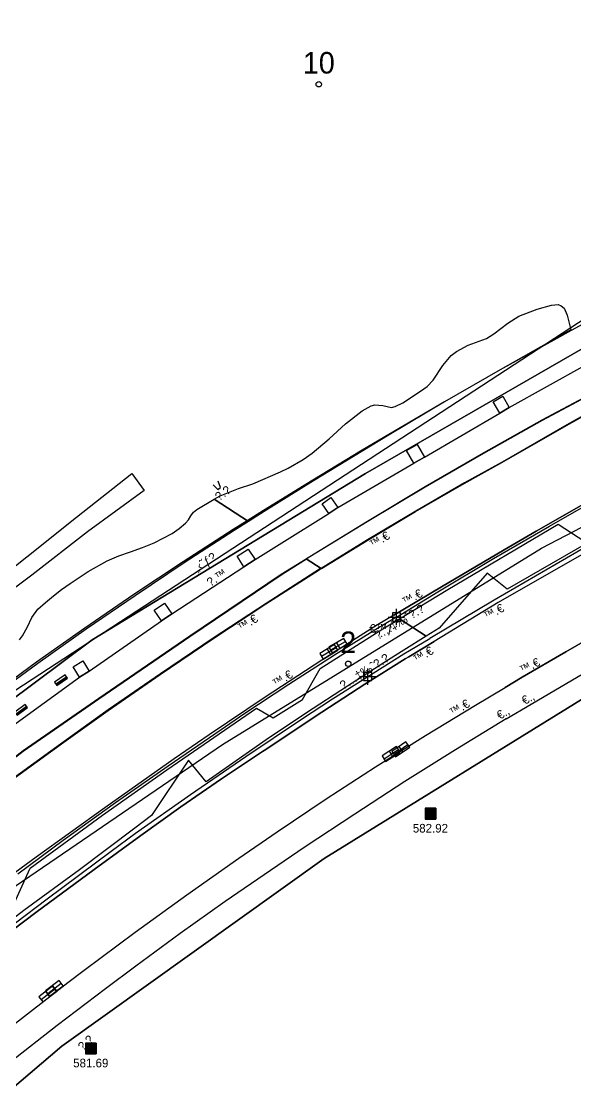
# Model space of a CAD drawing. Header units: metres. Extents: x 218299 to 220222, y 572714 to 574340.
# Drawn here: x 219449.9 to 219501.5, y 573426.5 to 573525.6 of the extents above; entities that cross this region are included whole.
import ezdxf
from ezdxf.enums import TextEntityAlignment as Align

# ---------------------------------------------------------------- set-up
doc = ezdxf.new("R2010")
doc.units = ezdxf.units.M
doc.header["$MEASUREMENT"] = 0
doc.header["$PDMODE"] = 66
doc.header["$PDSIZE"] = 0.75
for name, color, linetype in [('1601', 44, 'LANDBORDER'), ('1602', 44, 'Continuous'), ('1603', 44, 'Continuous'), ('6011', 10, 'Continuous'), ('A_POINTS', 2, 'Continuous'), ('M2401', 7, 'Continuous'), ('M2404', 7, 'Continuous'), ('M2405', 253, 'Continuous'), ('M2407', 253, 'Continuous'), ('M2408', 253, 'Continuous'), ('M2411', 253, 'Continuous'), ('M2420', 253, 'Continuous'), ('m2511', 253, 'Continuous'), ('M2602', 253, 'Continuous'), ('M2802', 253, 'Continuous'), ('M2809', 253, 'Continuous'), ('M4903', 253, 'Continuous'), ('M4905', 253, 'Continuous'), ('M5202', 253, 'Continuous'), ('M5250', 253, 'Continuous')]:
    doc.layers.add(name, color=color, linetype=linetype)
doc.styles.add('HEBTXT', font='HEBTXT')
doc.styles.add('MAVAT_HEBTXT', font='HEBTXT')
doc.linetypes.add('LANDBORDER', pattern='A,6.25,[208,elecad.shx,S=0.02,R=0,X=-0.6,Y=0],12.5,[208,elecad.shx,S=0.02,R=180,X=0.6,Y=0],6.25', length=25)

# ---------------------------------------------------------------- blocks, each defined once
blk = doc.blocks.new('1603')
at = {"layer": 'A_POINTS'}
blk.add_circle((0, 0), 0.25, dxfattribs=at)
at = {"color": 0, "style": 'HEBTXT'}
blk.add_attdef('PARCEL_NUM', text='', height=2, dxfattribs=at).set_placement((0, 1), align=Align.CENTER)
at = {"color": 0, "style": 'HEBTXT', "flags": 1}
blk.add_attdef('LOT_NUM', text='', height=2, dxfattribs=at).set_placement((0, -2.5), align=Align.CENTER)
blk = doc.blocks.new('M2404')
blk.add_circle((0, 0), 0.025)
at = {"style": 'MAVAT_HEBTXT'}
blk.add_attdef('NAME', text='', height=0.8, dxfattribs=at).set_placement((0, 1.59), align=Align.MIDDLE)
blk = doc.blocks.new('M2602')
blk.add_circle((0, 0), 0.025)
at = {"style": 'MAVAT_HEBTXT'}
blk.add_attdef('NAME', text='', height=0.8, dxfattribs=at).set_placement((0, 1.59), align=Align.MIDDLE)
blk = doc.blocks.new('2511')
blk.add_point((0, 0))
at = {"style": 'HEBTXT'}
blk.add_attdef('TYPE', text='', height=0.8, dxfattribs=at).set_placement((0, 1.12), align=Align.MIDDLE)
blk = doc.blocks.new('M2408')
blk.add_circle((0, 0), 0.025)
at = {"style": 'MAVAT_HEBTXT'}
blk.add_attdef('NAME', text='', height=0.8, dxfattribs=at).set_placement((0, 1.59), align=Align.MIDDLE)
blk = doc.blocks.new('M2407')
blk.add_circle((0, 0), 0.025)
at = {"style": 'MAVAT_HEBTXT'}
blk.add_attdef('NAME', text='', height=0.8, dxfattribs=at).set_placement((0, 1.59), align=Align.MIDDLE)
blk = doc.blocks.new('M2809')
blk.add_circle((0, 0), 0.025)
at = {"style": 'MAVAT_HEBTXT'}
blk.add_attdef('NAME', text='', height=0.8, dxfattribs=at).set_placement((0, 1.59), align=Align.MIDDLE)
blk = doc.blocks.new('M2411')
blk.add_circle((0, 0), 0.025)
at = {"style": 'MAVAT_HEBTXT'}
for tag, p in [('NAME', (0, 2.8)), ('HEIGHT', (0, -2.8)), ('DIAMETER', (0, -5.37)), ('IL', (0, -7.94))]:
    blk.add_attdef(tag, text='', height=0.8, dxfattribs=at).set_placement(p, align=Align.MIDDLE)
blk = doc.blocks.new('M5250')
blk.add_circle((0, 0), 0.025)
at = {"style": 'MAVAT_HEBTXT'}
blk.add_attdef('NAME', text='', height=0.8, dxfattribs=at).set_placement((0, 1.25), align=Align.MIDDLE)
blk = doc.blocks.new('M4903')
blk.add_lwpolyline([(-1.6, -0.59), (1.6, -0.59), (1.6, 0.62), (-1.6, 0.62)], close=True)
for points in [[(-1.57, 0), (1.57, 0)], [(0, 0.62), (0, -0.59)]]:
    blk.add_lwpolyline(points)
at = {"style": 'MAVAT_HEBTXT', "flags": 1}
for tag, p in [('MARK', (0, 1.87)), ('IL', (0, -6.97))]:
    blk.add_attdef(tag, text='', height=0.8, dxfattribs=at).set_placement(p, align=Align.MIDDLE)
at = {"style": 'MAVAT_HEBTXT'}
for tag, p in [('HEIGHT', (0, -1.84)), ('NAME', (0, -4.41))]:
    blk.add_attdef(tag, text='', height=0.8, dxfattribs=at).set_placement(p, align=Align.MIDDLE)
blk = doc.blocks.new('M5202')
blk.add_lwpolyline([(-2, -0.53), (2, -0.53), (2, 0.67), (-2, 0.67)], close=True)
for points in [[(-2, 0), (2, 0)], [(-2, -0.33), (2, -0.33)]]:
    blk.add_lwpolyline(points)
at = {"style": 'MAVAT_HEBTXT', "flags": 1}
for tag, p in [('MARK', (0, 1.92)), ('HEIGHT', (0, -1.78)), ('NAME', (0, -4.35))]:
    blk.add_attdef(tag, text='', height=0.8, dxfattribs=at).set_placement(p, align=Align.MIDDLE)
blk = doc.blocks.new('*U103')
at = {"linetype": 'Continuous'}
for p, q in [((-1, 1), (-1, -1)), ((1, 1), (1, -1))]:
    blk.add_line(p, q, dxfattribs=at)
blk.add_solid([(-1, 1), (-1, -1), (1, -1)], dxfattribs=at)
at = {"linetype": 'Continuous', "extrusion": (0, 0, -1)}
blk.add_solid([(1, 1), (-1, 1), (-1, -1)], dxfattribs=at)
blk = doc.blocks.new('M4905')
blk.add_lwpolyline([(-1, -1), (1, -1), (1, 1), (-1, 1)], close=True)
at = {"linetype": 'Continuous'}
blk.add_blockref('*U103', (0, 0), dxfattribs=at)
at = {"style": 'MAVAT_HEBTXT', "flags": 1}
blk.add_attdef('MARK', text='', height=2, dxfattribs=at).set_placement((0, 2.6), align=Align.MIDDLE)
at = {"style": 'MAVAT_HEBTXT'}
for tag, p in [('HEIGHT', (0, -2.7)), ('NAME', (0, -5.27))]:
    blk.add_attdef(tag, text='', height=2, dxfattribs=at).set_placement(p, align=Align.MIDDLE)
blk = doc.blocks.new('111')
at = {"layer": 'M2401'}
for points in [[(219484.554, 573470.45, 592.981), (219489.003, 573473.095, 592.981), (219494.826, 573476.519, 592.981), (219497.811, 573478.262, 592.981), (219503.713, 573481.632, 592.981), (219509.649, 573484.94, 592.981), (219515.618, 573488.186, 592.981), (219516.629, 573488.727, 592.981), (219530.777, 573496.221, 592.981), (219543.947, 573503.123, 592.981), (219552.322, 573507.499, 592.981), (219560.689, 573511.886, 592.981), (219567.589, 573515.515, 592.981), (219579.69, 573521.892, 592.981), (219587.508, 573525.992, 592.981)], [(219599.451, 573527.764, 592.981), (219591.756, 573523.768, 592.981), (219584.099, 573519.702, 592.981), (219577.049, 573515.989, 592.981), (219561.694, 573507.945, 592.981), (219560.703, 573507.42, 592.981), (219549.791, 573501.678, 592.981), (219538.852, 573495.988, 592.981), (219535.161, 573494.057, 592.981), (219525.58, 573488.991, 592.981), (219516.034, 573483.862, 592.981), (219513.632, 573482.554, 592.981), (219507.148, 573478.974, 592.981), (219500.695, 573475.339, 592.981), (219494.275, 573471.65, 592.981), (219488.305, 573468.027, 592.981)], [(219576.49, 573528.276, 577.894), (219565.234, 573522.415, 577.894), (219561.405, 573520.42, 577.894), (219552.184, 573515.585, 577.894), (219542.979, 573510.715, 577.894), (219540.577, 573509.469, 577.894), (219532.991, 573505.51, 577.894), (219525.42, 573501.519, 577.894), (219517.866, 573497.496, 577.894), (219512.777, 573494.795, 577.894), (219506.682, 573491.481, 577.894), (219500.625, 573488.098, 577.894), (219494.606, 573484.649, 577.894), (219491.116, 573482.698, 577.894), (219486.582, 573480.086, 577.894), (219482.088, 573477.409, 577.894), (219477.833, 573474.79, 577.894)], [(219494.917, 573463.757, 589.245), (219496.497, 573464.701, 589.245), (219500.545, 573467.055, 589.245), (219510.186, 573472.607, 589.245), (219513.208, 573474.242, 589.245), (219520.847, 573478.366, 589.245), (219528.495, 573482.478, 589.245), (219529.98, 573483.24, 589.245), (219537.392, 573487.091, 589.245), (219544.767, 573491.011, 589.245), (219544.808, 573491.031, 589.245), (219554.06, 573495.563, 589.245), (219563.344, 573500.027, 589.245), (219565.584, 573501.096, 589.245), (219575.594, 573505.92, 589.245), (219585.575, 573510.805, 589.245), (219588.146, 573512.068, 589.245), (219598.977, 573517.338, 589.245), (219609.525, 573522.358, 589.245), (219623.212, 573528.936, 589.245)], [(219448.594, 573454.828, 583.676), (219453.891, 573458.669, 583.875), (219457.993, 573461.593, 584.043), (219462.839, 573464.96, 584.222), (219467.73, 573468.262, 584.385), (219472.665, 573471.5, 584.529), (219477.633, 573474.667, 584.655)], [(219477.633, 573474.667, 584.655), (219477.833, 573474.79, 584.661)], [(219484.554, 573470.45, 584.523), (219483.041, 573469.55, 584.5), (219477.882, 573466.283, 584.339), (219472.615, 573462.852, 584.173), (219467.392, 573459.355, 584.008), (219464.138, 573457.128, 583.905), (219457.705, 573452.575, 583.587), (219451.309, 573447.967, 583.311), (219448.415, 573445.854, 583.2)], [(219445.894, 573438.784, 582.787), (219451.272, 573442.845, 583.015), (219456.697, 573446.844, 583.228), (219461.054, 573449.985, 583.387), (219464.774, 573452.65, 583.54), (219468.54, 573455.251, 583.696), (219472.351, 573457.785, 583.854), (219472.665, 573457.99, 583.867), (219477.252, 573461.044, 583.989), (219481.879, 573464.037, 584.143), (219485.622, 573466.392, 584.289), (219485.948, 573466.597, 584.302), (219488.305, 573468.027, 584.357)], [(219448.558, 573431.904, 582.458), (219454.244, 573436.327, 582.712), (219455.779, 573437.488, 582.763), (219460.531, 573441.019, 582.933), (219465.328, 573444.488, 583.126), (219470.169, 573447.895, 583.342), (219473.729, 573450.346, 583.464), (219478.274, 573453.389, 583.623), (219482.862, 573456.365, 583.785), (219487.494, 573459.274, 583.952), (219492.167, 573462.115, 584.122), (219494.917, 573463.757, 584.151)]]:
    blk.add_polyline3d(points, dxfattribs=at)
at = {"layer": 'M2404'}
for points in [[(219587.508, 573525.992, 592.981), (219579.69, 573521.892, 592.981), (219567.589, 573515.515, 592.981), (219560.689, 573511.886, 592.981), (219552.322, 573507.499, 592.981), (219543.947, 573503.123, 592.981), (219530.777, 573496.221, 592.981), (219516.629, 573488.727, 592.981), (219515.618, 573488.186, 592.981), (219509.649, 573484.94, 592.981), (219503.713, 573481.632, 592.981), (219497.811, 573478.262, 592.981), (219494.826, 573476.519, 592.981), (219489.003, 573473.095, 592.981), (219484.554, 573470.45, 592.981)], [(219599.451, 573527.764, 592.741), (219591.756, 573523.768, 592.741), (219584.099, 573519.702, 592.741), (219577.049, 573515.989, 592.741), (219561.694, 573507.945, 592.741), (219560.703, 573507.42, 592.741), (219549.791, 573501.678, 592.741), (219538.852, 573495.988, 592.741), (219535.161, 573494.057, 592.741), (219525.58, 573488.991, 592.741), (219516.034, 573483.862, 592.741), (219513.632, 573482.554, 592.741), (219507.148, 573478.974, 592.741), (219500.695, 573475.339, 592.741), (219494.275, 573471.65, 592.741), (219488.305, 573468.027, 592.741)], [(219477.833, 573474.79, 587.272), (219482.088, 573477.409, 587.272), (219486.582, 573480.086, 587.272), (219491.116, 573482.698, 587.272), (219494.606, 573484.649, 587.272), (219500.625, 573488.098, 587.272), (219506.682, 573491.481, 587.272), (219512.777, 573494.795, 587.272), (219517.866, 573497.496, 587.272), (219525.42, 573501.519, 587.272), (219532.991, 573505.51, 587.272), (219540.577, 573509.469, 587.272), (219542.979, 573510.715, 587.272), (219552.184, 573515.585, 587.272), (219561.405, 573520.42, 587.272), (219565.234, 573522.415, 587.272), (219576.49, 573528.276, 587.272)], [(219623.212, 573528.936, 590.925), (219609.525, 573522.358, 590.925), (219598.977, 573517.338, 590.925), (219588.146, 573512.068, 590.925), (219585.575, 573510.805, 590.925), (219575.594, 573505.92, 590.925), (219565.584, 573501.096, 590.925), (219563.344, 573500.027, 590.925), (219554.06, 573495.563, 590.925), (219544.808, 573491.031, 590.925), (219544.767, 573491.011, 590.925), (219537.392, 573487.091, 590.925), (219529.98, 573483.24, 590.925), (219528.495, 573482.478, 590.925), (219520.847, 573478.366, 590.925), (219513.208, 573474.242, 590.925), (219510.186, 573472.607, 590.925), (219500.545, 573467.055, 590.925), (219496.497, 573464.701, 590.925), (219494.917, 573463.757, 590.925)], [(219477.633, 573474.667, 584.655), (219477.833, 573474.79, 584.661)], [(219448.594, 573454.828, 583.676), (219453.891, 573458.669, 583.875), (219457.993, 573461.593, 584.043), (219462.839, 573464.96, 584.222), (219467.73, 573468.262, 584.385), (219472.665, 573471.5, 584.529), (219477.633, 573474.667, 584.655)], [(219484.554, 573470.45, 584.523), (219483.041, 573469.55, 584.5), (219477.882, 573466.283, 584.339), (219472.615, 573462.852, 584.173), (219467.392, 573459.355, 584.008), (219464.138, 573457.128, 583.905), (219457.705, 573452.575, 583.587), (219451.309, 573447.967, 583.311), (219448.415, 573445.854, 583.2)], [(219488.305, 573468.027, 584.357), (219485.948, 573466.597, 584.302), (219485.622, 573466.392, 584.289), (219481.879, 573464.037, 584.143), (219477.252, 573461.044, 583.989), (219472.665, 573457.99, 583.867), (219472.351, 573457.785, 583.854), (219468.54, 573455.251, 583.696), (219464.774, 573452.65, 583.54), (219461.054, 573449.985, 583.387), (219456.697, 573446.844, 583.228), (219451.272, 573442.845, 583.015), (219445.894, 573438.784, 582.787)], [(219448.558, 573431.904, 582.458), (219454.244, 573436.327, 582.712), (219455.779, 573437.488, 582.763), (219460.531, 573441.019, 582.933), (219465.328, 573444.488, 583.126), (219470.169, 573447.895, 583.342), (219473.729, 573450.346, 583.464), (219478.274, 573453.389, 583.623), (219482.862, 573456.365, 583.785), (219487.494, 573459.274, 583.952), (219492.167, 573462.115, 584.122), (219494.917, 573463.757, 584.151)]]:
    blk.add_polyline3d(points, dxfattribs=at)
at = {"layer": 'M2405'}
blk.add_polyline3d([(219445.795, 573472.197, 581.664), (219455.056, 573479.573, 581.934), (219460.206, 573483.614, 582.144), (219461.348, 573482.058, 582.264), (219456.085, 573478.218, 582.114), (219450.915, 573474.191, 581.934), (219444.021, 573469.037, 581.574)], dxfattribs=at)
at = {"layer": 'M2407'}
for points in [[(219474.139, 573477.176, 584.745), (219478.519, 573479.907, 584.859), (219479.344, 573480.479, 584.859), (219486.423, 573484.585, 585.084), (219487.402, 573485.154, 585.084), (219494.413, 573489.229, 585.234), (219495.299, 573489.745, 585.249), (219502.412, 573493.708, 585.399), (219503.434, 573494.26, 585.399), (219510.569, 573498.154, 585.459), (219511.592, 573498.716, 585.459), (219518.659, 573502.37, 585.519), (219519.524, 573502.783, 585.519), (219526.835, 573506.603, 585.654), (219528.037, 573507.246, 585.654), (219535.005, 573510.95, 585.714), (219536.018, 573511.543, 585.699), (219543.194, 573515.334, 585.879), (219544.16, 573515.865, 585.894), (219551.393, 573519.488, 586.014), (219552.393, 573520.03, 586.014), (219559.605, 573523.974, 586.074), (219560.461, 573524.476, 586.089), (219567.809, 573528.13, 586.344)], [(219448.775, 573459.925, 583.817), (219455.337, 573464.711, 584.117), (219456.242, 573465.269, 584.117), (219462.978, 573469.934, 584.394), (219463.928, 573470.579, 584.409), (219470.634, 573474.959, 584.649), (219471.658, 573475.628, 584.679), (219474.139, 573477.176, 584.745)]]:
    blk.add_polyline3d(points, dxfattribs=at)
at = {"layer": 'M2408'}
for points in [[(219678.954, 573584.724, 586.585), (219671.617, 573580.797, 586.585), (219652.157, 573570.146, 586.585), (219633.305, 573559.797, 586.585), (219618.798, 573551.934, 586.585), (219600.377, 573542.319, 586.585), (219587.724, 573535.749, 586.585), (219574.833, 573528.831, 586.585), (219563.273, 573522.834, 586.585), (219551.726, 573516.828, 586.585), (219535.988, 573508.57, 586.585), (219519.277, 573499.772, 586.585), (219512.039, 573495.859, 586.585), (219498.347, 573488.561, 586.585), (219492.887, 573485.492, 586.585), (219487.467, 573482.354, 586.585), (219482.087, 573479.147, 586.585), (219476.748, 573475.873, 586.585), (219476.447, 573475.685, 586.585)], [(219558.363, 573527.196, 586.589), (219552.09, 573523.909, 586.589), (219547.618, 573521.552, 586.589), (219542.68, 573518.921, 586.589), (219537.715, 573516.34, 586.589), (219533.111, 573514, 586.589), (219526.018, 573510.243, 586.589), (219518.914, 573506.51, 586.589), (219516.954, 573505.486, 586.589), (219508.318, 573500.862, 586.589), (219508.252, 573500.826, 586.589), (219501.06, 573496.909, 586.589), (219499.716, 573496.177, 586.589), (219499.704, 573496.17, 586.589), (219494.464, 573493.262, 586.589), (219489.259, 573490.292, 586.589), (219484.09, 573487.261, 586.589), (219481.631, 573485.791, 586.589), (219477.023, 573483.002, 586.589), (219472.436, 573480.174, 586.589), (219470.942, 573479.24, 586.589)], [(219470.942, 573479.24, 584.665), (219469.618, 573478.412, 584.655), (219464.986, 573475.427, 584.524), (219460.396, 573472.376, 584.379), (219455.851, 573469.261, 584.22), (219451.351, 573466.08, 584.047), (219446.898, 573462.836, 583.861)], [(219439.189, 573449.395, 583.308), (219450.096, 573457.829, 583.77), (219457.127, 573462.704, 584.057), (219465.584, 573468.484, 584.371), (219474.083, 573474.204, 584.655), (219476.447, 573475.685, 584.714)]]:
    blk.add_polyline3d(points, dxfattribs=at)
at = {"layer": 'M2411'}
for points in [[(219467.782, 573482.56, 582.802), (219468.206, 573482.141, 583.007), (219468.461, 573482.329, 582.995), (219468.24, 573482.901, 582.791)], [(219456.591, 573429.703, 581.634), (219456.194, 573430.241, 581.859), (219456.373, 573430.4, 581.829), (219456.893, 573429.984, 581.602)]]:
    blk.add_polyline3d(points, dxfattribs=at)
at = {"layer": 'M2420'}
blk.add_lwpolyline([(219445.691, 573442.812), (219468.625, 573458.445), (219498.301, 573476.675), (219550.711, 573503.985), (219612.156, 573535.917), (219624.068, 573542.933), (219675.566, 573570.285), (219719.91, 573592.88), (219768.365, 573619.149), (219812.181, 573642.47), (219853.257, 573664.527), (219876.57, 573677.339), (219890.222, 573683.01), (219911.39, 573688.906), (219931.388, 573691.621), (219956.09, 573692.62)], dxfattribs=at)
blk.add_lwpolyline([(219445.691, 573442.812), (219468.625, 573458.445), (219498.301, 573476.675), (219550.711, 573503.985), (219612.156, 573535.917), (219624.068, 573542.933), (219675.566, 573570.285), (219719.91, 573592.88), (219768.365, 573619.149), (219812.181, 573642.47), (219853.257, 573664.527), (219876.57, 573677.339), (219890.222, 573683.01), (219911.39, 573688.906), (219931.388, 573691.621), (219956.09, 573692.62)], dxfattribs=at)
at = {"layer": 'M2420', "linetype": 'Continuous', "lineweight": -3}
blk.add_lwpolyline([(219445.691, 573442.812), (219468.625, 573458.445), (219498.301, 573476.675), (219550.711, 573503.985), (219612.156, 573535.917), (219624.068, 573542.933), (219675.566, 573570.285), (219719.91, 573592.88), (219768.365, 573619.149), (219812.181, 573642.47), (219853.257, 573664.527), (219876.57, 573677.339), (219890.222, 573683.01), (219911.39, 573688.906), (219931.388, 573691.621), (219956.09, 573692.62)], dxfattribs=at)
at = {"layer": 'm2511'}
for points in [[(219484.801, 573470.29, 593.903), (219488.663, 573472.64, 593.903), (219493.84, 573475.718, 593.903), (219499.048, 573478.744, 593.903), (219501.582, 573480.173, 593.903), (219509.114, 573484.359, 593.903), (219516.683, 573488.478, 593.903), (219518.115, 573489.23, 593.903), (219525.536, 573493.14, 593.903), (219532.948, 573497.071, 593.903), (219533.911, 573497.574, 593.903), (219544.603, 573503.187, 593.903), (219555.277, 573508.833, 593.903), (219555.284, 573508.837, 593.903), (219563.939, 573513.327, 593.903), (219572.577, 573517.855, 593.903), (219581.196, 573522.42, 593.903), (219584.489, 573524.117, 593.903), (219590.998, 573527.503, 593.903)], [(219599.859, 573528.52, 593.723), (219591.456, 573524.081, 593.723), (219581.282, 573518.731, 593.723), (219567.22, 573511.258, 593.723), (219555.281, 573505.062, 593.723), (219543.647, 573498.951, 593.723), (219533.931, 573493.839, 593.723), (219524.108, 573488.658, 593.723), (219512.459, 573482.422, 593.723), (219504.455, 573477.976, 593.723), (219493.906, 573471.841, 593.723), (219487.896, 573468.291, 593.723)], [(219484.801, 573470.29, 585.351), (219483.519, 573469.51, 585.308), (219483.299, 573469.375, 585.299), (219479.044, 573466.741, 585.153), (219474.816, 573464.029, 585.004), (219470.633, 573461.251, 584.853), (219468.518, 573459.81, 584.775), (219463.579, 573456.443, 584.671), (219458.682, 573453.015, 584.538), (219453.83, 573449.528, 584.374), (219449.601, 573446.413, 584.205)], [(219446.405, 573439.635, 583.69), (219452.329, 573444.113, 583.94), (219458.287, 573448.55, 584.133), (219460.546, 573450.214, 584.19), (219465.655, 573453.802, 584.383), (219470.803, 573457.332, 584.614), (219475.989, 573460.803, 584.882), (219478.857, 573462.686, 585.045), (219485.497, 573466.875, 585.308), (219487.896, 573468.291, 585.335)]]:
    blk.add_polyline3d(points, dxfattribs=at)
at = {"layer": 'M2602'}
for points in [[(219497.334, 573462.197, 584.177), (219506.449, 573467.553, 584.392), (219515.23, 573472.444, 584.722), (219523.956, 573477.171, 584.977), (219535.171, 573483.087, 585.292), (219548.493, 573490.028, 585.592), (219560.132, 573495.641, 585.847), (219571.218, 573500.948, 586.042), (219584.699, 573507.482, 586.267), (219597.162, 573513.542, 586.492), (219606.269, 573517.898, 586.627), (219613.592, 573521.444, 586.807)], [(219495.02, 573460.837, 584.122), (219497.334, 573462.197, 584.177)], [(219495.02, 573460.837, 584.122), (219490.288, 573457.943, 584.039), (219485.593, 573454.993, 583.912), (219480.935, 573451.986, 583.743), (219476.315, 573448.924, 583.531), (219473.108, 573446.75, 583.357), (219468.881, 573443.848, 583.194), (219464.699, 573440.882, 583.019), (219460.564, 573437.853, 582.832), (219457.746, 573435.731, 582.697), (219453.268, 573432.326, 582.567), (219448.831, 573428.871, 582.388)]]:
    blk.add_polyline3d(points, dxfattribs=at)
at = {"layer": 'M2802'}
for points in [[(219506.696, 573491.518, 584.336), (219500.64, 573488.139, 584.116), (219494.623, 573484.692, 583.893), (219491.134, 573482.744, 583.766), (219486.602, 573480.136, 583.598), (219482.108, 573477.461, 583.428), (219477.8, 573474.811, 583.262), (219476.414, 573475.706, 583.276), (219476.769, 573475.928, 583.29), (219482.107, 573479.199, 583.495), (219487.486, 573482.402, 583.699), (219492.905, 573485.537, 583.9), (219498.363, 573488.602, 584.1), (219512.052, 573495.891, 584.585)], [(219471.054, 573479.168, 584.081), (219467.859, 573481.23, 583.31), (219468.427, 573481.564, 583.34), (219470.136, 573482.238, 583.48), (219471.441, 573482.665, 583.6), (219474.032, 573483.783, 583.797), (219474.747, 573484.127, 583.846), (219476.133, 573484.914, 583.923), (219476.981, 573485.517, 583.951), (219478.562, 573486.833, 583.974), (219480.075, 573488.251, 583.972), (219481.615, 573489.451, 584.007), (219482.465, 573489.917, 584.057), (219482.813, 573489.999, 584.094), (219483.532, 573489.953, 584.203), (219484.336, 573489.769, 584.346), (219484.699, 573489.857, 584.384), (219485.416, 573490.202, 584.433), (219487.028, 573491.263, 584.5), (219487.663, 573491.721, 584.52), (219488.21, 573492.282, 584.511), (219489.109, 573493.671, 584.426), (219489.904, 573494.6, 584.397), (219490.394, 573494.96, 584.412), (219491.462, 573495.558, 584.472), (219493.183, 573496.178, 584.622), (219493.866, 573496.6, 584.654), (219495.15, 573497.597, 584.684), (219496.179, 573498.234, 584.733), (219497.896, 573498.893, 584.876), (219499.226, 573499.252, 585.01), (219499.828, 573499.319, 585.086), (219500.12, 573499.214, 585.143), (219500.39, 573498.971, 585.219), (219500.672, 573498.342, 585.356), (219501.014, 573496.959, 585.616), (219499.678, 573496.218, 585.54), (219499.666, 573496.212, 585.539), (219494.459, 573493.267, 585.25), (219489.281, 573490.268, 584.973), (219484.131, 573487.217, 584.708), (219481.679, 573485.739, 584.586), (219477.081, 573482.939, 584.361), (219472.512, 573480.093, 584.147), (219471.054, 573479.168, 584.081)], [(219466.261, 573480.29, 583.227), (219467.859, 573481.23, 583.31), (219471.054, 573479.168, 584.081), (219469.709, 573478.314, 584.021), (219465.086, 573475.32, 583.822), (219460.502, 573472.263, 583.639), (219455.958, 573469.146, 583.47), (219451.455, 573465.968, 583.317), (219446.995, 573462.731, 583.178)], [(219449.778, 573468.161, 582.742), (219450.057, 573468.527, 582.725), (219450.492, 573469.378, 582.657), (219450.906, 573470.258, 582.58), (219451.47, 573471.012, 582.545), (219452.185, 573471.649, 582.549), (219452.92, 573472.261, 582.56), (219453.678, 573472.846, 582.578), (219454.465, 573473.4, 582.605), (219456.162, 573474.513, 582.676), (219457.923, 573475.505, 582.774), (219458.995, 573475.965, 582.857), (219460.094, 573476.353, 582.953), (219461.195, 573476.735, 583.051), (219462.275, 573477.172, 583.138), (219463.947, 573478.06, 583.24), (219464.594, 573478.514, 583.262), (219465.196, 573479.019, 583.271), (219465.472, 573479.333, 583.262), (219465.706, 573479.686, 583.241), (219465.951, 573480.024, 583.224), (219466.261, 573480.29, 583.227)], [(219476.414, 573475.706, 583.276), (219477.8, 573474.811, 583.262), (219477.654, 573474.721, 583.256), (219477.426, 573474.576, 583.247), (219472.686, 573471.557, 583.06), (219467.753, 573468.321, 582.862), (219462.862, 573465.02, 582.662), (219458.016, 573461.654, 582.46), (219453.915, 573458.73, 582.286), (219448.618, 573454.89, 582.059)], [(219439.213, 573449.457, 581.71), (219450.119, 573457.89, 582.197), (219457.151, 573462.764, 582.49), (219465.607, 573468.543, 582.839), (219474.105, 573474.261, 583.186), (219476.414, 573475.706, 583.276)]]:
    blk.add_polyline3d(points, dxfattribs=at)
at = {"layer": 'M2809'}
for points in [[(219505.555, 573478.888, 583.967), (219495.105, 573472.87, 583.589), (219493.25, 573474.378, 583.619), (219488.764, 573469.245, 583.361), (219487.567, 573468.504, 583.315), (219485.08, 573470.11, 583.34), (219489.587, 573472.833, 583.508), (219499.83, 573478.91, 583.885), (219502.313, 573477.299, 583.86)], [(219476.414, 573475.706, 583.273), (219477.8, 573474.811, 583.259), (219477.654, 573474.721, 583.254), (219472.686, 573471.557, 583.058), (219467.753, 573468.321, 582.859), (219462.863, 573465.02, 582.659), (219458.016, 573461.654, 582.457), (219453.915, 573458.73, 582.284), (219448.618, 573454.89, 582.057)], [(219439.213, 573449.457, 581.707), (219450.119, 573457.89, 582.195), (219457.151, 573462.764, 582.487), (219465.607, 573468.543, 582.836), (219474.105, 573474.261, 583.183), (219476.414, 573475.706, 583.273)], [(219485.08, 573470.11, 583.34), (219487.567, 573468.504, 583.315), (219485.483, 573467.214, 583.237), (219484.055, 573466.307, 583.182), (219480.247, 573463.857, 583.034), (219476.459, 573461.376, 582.886), (219472.691, 573458.865, 582.737), (219467.117, 573454.986, 582.51), (219465.464, 573457.003, 582.563), (219462.042, 573451.839, 582.318), (219460.492, 573450.661, 582.251), (219455.355, 573446.812, 582.032), (219450.178, 573443.018, 581.814), (219447.993, 573441.348, 581.719)], [(219449.257, 573443.669, 581.825), (219450.746, 573446.945, 581.971), (219457.488, 573451.871, 582.254), (219463.461, 573456.091, 582.499), (219471.811, 573461.822, 582.836), (219473.354, 573460.923, 582.824), (219476.066, 573462.615, 582.927), (219477.722, 573465.52, 583.061), (219483.544, 573469.181, 583.283), (219485.08, 573470.11, 583.34)]]:
    blk.add_polyline3d(points, dxfattribs=at)
at = {"layer": 'M5250'}
for points in [[(219494.684, 573490.8, 585.249), (219495.299, 573489.745, 585.249), (219494.413, 573489.229, 585.234), (219493.798, 573490.284, 585.234), (219494.684, 573490.8, 585.249)], [(219486.725, 573486.321, 585.084), (219487.402, 573485.154, 585.084), (219486.423, 573484.585, 585.084), (219485.745, 573485.752, 585.084), (219486.725, 573486.321, 585.084)], [(219478.713, 573481.388, 584.859), (219479.344, 573480.479, 584.859), (219478.519, 573479.907, 584.859), (219477.889, 573480.816, 584.859), (219478.713, 573481.388, 584.859)], [(219471.021, 573476.602, 584.679), (219471.658, 573475.628, 584.679), (219470.634, 573474.959, 584.649), (219469.997, 573475.932, 584.649), (219471.021, 573476.602, 584.679)], [(219463.248, 573471.58, 584.409), (219463.928, 573470.579, 584.409), (219462.978, 573469.934, 584.394), (219462.298, 573470.935, 584.394), (219463.248, 573471.58, 584.409)], [(219455.337, 573464.711, 584.117), (219454.743, 573465.676, 584.117), (219455.648, 573466.234, 584.117), (219456.242, 573465.269, 584.117), (219455.337, 573464.711, 584.117)]]:
    blk.add_polyline3d(points, dxfattribs=at)
at = {"layer": 'M2404'}
ref = blk.add_blockref('M2404', (219482.945, 573477.919), dxfattribs=dict(at, xscale=0.5, yscale=0.5, zscale=0.5))
ref.add_attrib('NAME', '™.€', dxfattribs={"layer": '0', "height": 0.8, "rotation": 31.61154, "style": 'MAVAT_HEBTXT'}).set_placement((219483.233, 573477.451), align=Align.MIDDLE)
ref = blk.add_blockref('M2404', (219486.532, 573471.626), dxfattribs=dict(at, xscale=0.5, yscale=0.5, zscale=0.5))
ref.add_attrib('NAME', '™.€', dxfattribs={"layer": '0', "height": 0.8, "rotation": 29.13085, "style": 'MAVAT_HEBTXT'}).set_placement((219486.265, 573472.106), align=Align.MIDDLE)
ref = blk.add_blockref('M2404', (219493.588, 573471.233), dxfattribs=dict(at, xscale=0.5, yscale=0.5, zscale=0.5))
ref.add_attrib('NAME', '™.€', dxfattribs={"layer": '0', "height": 0.8, "rotation": 28.57046, "style": 'MAVAT_HEBTXT'}).set_placement((219493.851, 573470.75), align=Align.MIDDLE)
ref = blk.add_blockref('M2404', (219470.674, 573470.194), dxfattribs=dict(at, xscale=0.5, yscale=0.5, zscale=0.5))
ref.add_attrib('NAME', '™.€', dxfattribs={"layer": '0', "height": 0.8, "rotation": 32.51468, "style": 'MAVAT_HEBTXT'}).set_placement((219470.97, 573469.73), align=Align.MIDDLE)
ref = blk.add_blockref('M2404', (219487.006, 573467.239), dxfattribs=dict(at, xscale=0.5, yscale=0.5, zscale=0.5))
ref.add_attrib('NAME', '™.€', dxfattribs={"layer": '0', "height": 0.8, "rotation": 31.25072, "style": 'MAVAT_HEBTXT'}).set_placement((219487.291, 573466.768), align=Align.MIDDLE)
ref = blk.add_blockref('M2404', (219497.439, 573465.249), dxfattribs=dict(at, xscale=0.5, yscale=0.5, zscale=0.5))
ref.add_attrib('NAME', '™.€', dxfattribs={"layer": '0', "height": 0.8, "rotation": 27.13445, "style": 'MAVAT_HEBTXT'}).set_placement((219497.189, 573465.738), align=Align.MIDDLE)
ref = blk.add_blockref('M2404', (219474.505, 573464.083), dxfattribs=dict(at, xscale=0.5, yscale=0.5, zscale=0.5))
ref.add_attrib('NAME', '™.€', dxfattribs={"layer": '0', "height": 0.8, "rotation": 32.34588, "style": 'MAVAT_HEBTXT'}).set_placement((219474.21, 573464.548), align=Align.MIDDLE)
ref = blk.add_blockref('M2404', (219490.95, 573461.375), dxfattribs=dict(at, xscale=0.5, yscale=0.5, zscale=0.5))
ref.add_attrib('NAME', '™.€', dxfattribs={"layer": '0', "height": 0.8, "rotation": 31.29414, "style": 'MAVAT_HEBTXT'}).set_placement((219490.664, 573461.845), align=Align.MIDDLE)
at = {"layer": 'M2407'}
ref = blk.add_blockref('M2407', (219468.396, 573473.497), dxfattribs=dict(at, xscale=0.5, yscale=0.5, zscale=0.5))
ref.add_attrib('NAME', '\x8e.™', dxfattribs={"layer": '0', "height": 0.8, "rotation": 33.19364, "style": 'MAVAT_HEBTXT'}).set_placement((219468.095, 573473.957), align=Align.MIDDLE)
at = {"layer": 'M2408'}
ref = blk.add_blockref('M2408', (219466.576, 573476.452), dxfattribs=dict(at, xscale=0.5, yscale=0.5, zscale=0.5))
ref.add_attrib('NAME', '„‹˜ƒ\x8e', dxfattribs={"layer": '0', "height": 0.8, "rotation": 32.79283, "style": 'MAVAT_HEBTXT'}).set_placement((219467.047, 573475.3), align=Align.MIDDLE)
at = {"layer": 'M2411'}
ref = blk.add_blockref('M2411', (219468.34, 573482.24), dxfattribs=dict(at, xscale=0.5, yscale=0.5, zscale=0.5))
ref.add_attrib('NAME', '\x8e.\x8e', dxfattribs={"layer": '0', "height": 0.8, "rotation": 36.39968, "style": 'MAVAT_HEBTXT'}).set_placement((219468.667, 573481.797), align=Align.MIDDLE)
ref = blk.add_blockref('M2411', (219456.283, 573430.32), dxfattribs=dict(at, xscale=0.5, yscale=0.5, zscale=0.5))
ref.add_attrib('NAME', '\x8e.\x8e', dxfattribs={"layer": '0', "height": 0.8, "rotation": 41.61367, "style": 'MAVAT_HEBTXT'}).set_placement((219455.918, 573430.731), align=Align.MIDDLE)
at = {"layer": 'm2511'}
ref = blk.add_blockref('2511', (219484.801, 573470.29, 593.903), dxfattribs=dict(at, xscale=0.5, yscale=0.5, zscale=0.5))
ref.add_attrib('TYPE', '\x9a…‡‰ˆ\x81.\x8e', dxfattribs={"layer": '0', "height": 0.8, "rotation": 31.31444, "style": 'HEBTXT'}).set_placement((219485.087, 573469.82, 593.903), align=Align.MIDDLE)
ref = blk.add_blockref('2511', (219484.801, 573470.29), dxfattribs=dict(at, xscale=0.5, yscale=0.5, zscale=0.5))
ref.add_attrib('TYPE', '\x9a…‡‰ˆ\x81.\x8e', dxfattribs={"layer": '0', "height": 0.8, "rotation": 31.31444, "style": 'HEBTXT'}).set_placement((219485.087, 573469.82), align=Align.MIDDLE)
ref = blk.add_blockref('2511', (219482.132, 573464.752), dxfattribs=dict(at, xscale=0.5, yscale=0.5, zscale=0.5))
ref.add_attrib('TYPE', '\x9a…‡‰ˆ\x81.\x8e', dxfattribs={"layer": '0', "height": 0.8, "rotation": 32.24443, "style": 'HEBTXT'}).set_placement((219481.839, 573465.217), align=Align.MIDDLE)
at = {"layer": 'M2602'}
ref = blk.add_blockref('M2602', (219497.334, 573462.197), dxfattribs=dict(at, xscale=0.5, yscale=0.5, zscale=0.5))
ref.add_attrib('NAME', '€.‚', dxfattribs={"layer": '0', "height": 0.8, "rotation": 30.44154, "style": 'MAVAT_HEBTXT'}).set_placement((219497.055, 573462.671), align=Align.MIDDLE)
ref = blk.add_blockref('M2602', (219495.02, 573460.837), dxfattribs=dict(at, xscale=0.5, yscale=0.5, zscale=0.5))
ref.add_attrib('NAME', '€.‚', dxfattribs={"layer": '0', "height": 0.8, "rotation": 31.44507, "style": 'MAVAT_HEBTXT'}).set_placement((219494.733, 573461.306), align=Align.MIDDLE)
at = {"layer": 'M2809'}
ref = blk.add_blockref('M2809', (219483.412, 573468.493, 584.362), dxfattribs=dict(at, xscale=0.5, yscale=0.5, zscale=0.5))
ref.add_attrib('NAME', '€™ƒ', dxfattribs={"layer": '0', "height": 0.8, "style": 'MAVAT_HEBTXT'}).set_placement((219483.412, 573469.118, 584.362), align=Align.MIDDLE)
at = {"layer": 'M4903'}
for p, xscale, yscale, zscale, rotation in [((219479.382, 573467.632, 584.304), 0.4999999999999999, 0.4999999999999999, 0.4999999999999999, 30.4308183762707), ((219478.524, 573467.051, 584.259), 0.4999999999999998, 0.4999999999999998, 0.4999999999999998, 31.39281020822318), ((219484.309, 573457.554, 583.689), 0.5, 0.5, 0.5, 33.00164812128797), ((219485.214, 573457.995, 583.689), 0.5, 0.5, 0.5, 34.85939892034808), ((219453.015, 573435.785, 582.459), 0.5, 0.5, 0.5, 37.21053554873034), ((219452.384, 573435.249, 582.459), 0.5, 0.5, 0.5, 37.65238583937772)]:
    blk.add_blockref('M4903', p, dxfattribs=dict(at, xscale=xscale, yscale=yscale, zscale=zscale, rotation=rotation))
at = {"layer": 'M4905'}
ref = blk.add_blockref('M4905', (219487.966, 573452.017, 582.917), dxfattribs=dict(at, xscale=0.5, yscale=0.5, zscale=0.5))
ref.add_attrib('HEIGHT', '582.92', dxfattribs={"height": 0.8, "style": 'MAVAT_HEBTXT'}).set_placement((219487.966, 573450.667), align=Align.MIDDLE)
ref = blk.add_blockref('M4905', (219456.39, 573430.203, 581.694), dxfattribs=dict(at, xscale=0.5, yscale=0.5, zscale=0.5))
ref.add_attrib('HEIGHT', '581.69', dxfattribs={"height": 0.8, "style": 'MAVAT_HEBTXT'}).set_placement((219456.39, 573428.853), align=Align.MIDDLE)
at = {"layer": 'M5202', "xscale": 0.3, "yscale": 0.3, "zscale": 0.3}
for p, rotation in [((219453.633, 573464.402, 584.13), 33.95667800209519), ((219449.945, 573461.648, 583.98), 36.99662454486826)]:
    blk.add_blockref('M5202', p, dxfattribs=dict(at, rotation=rotation))
at = {"layer": 'M5250', "xscale": 0.5, "yscale": 0.5, "zscale": 0.5}
blk.add_blockref('M5250', (219462.978, 573469.934, 584.394), dxfattribs=at)

msp = doc.modelspace()

# ---------------------------------------------------------------- linework, layer by layer
at = {"layer": '1601'}
for points in [[(219432.463, 573450.24), (219456.523, 573468.163), (219481.944, 573483.627), (219508.096, 573498.672), (219534.588, 573512.646), (219616.528, 573554.751), (219616.1549, 573544.8885), (219617.1515, 573533.9595), (219618.0482, 573522.7224), (219619.1961, 573510.7999), (219627.5202, 573411.0558), (219652.5026, 573412.3046), (219667.2828, 573412.0742), (219698.0234, 573410.229), (219711.9523, 573408.9222), (219726.4201, 573405.7545), (219738.3563, 573402.964), (219770.6748, 573396.0205), (219799.3651, 573386.389), (219804.5836, 573384.104)], [(219616.528, 573554.751), (219534.588, 573512.646), (219508.096, 573498.672), (219481.944, 573483.627), (219456.523, 573468.163), (219432.463, 573450.24)]]:
    msp.add_lwpolyline(points, dxfattribs=at)
at = {"layer": '1602'}
msp.add_lwpolyline([(219387.5245, 573409.0744), (219408.738, 573430.0561), (219412.41, 573433.252), (219432.463, 573450.24), (219456.523, 573468.163), (219481.944, 573483.627), (219508.096, 573498.672), (219534.588, 573512.646), (219616.528, 573554.751), (219616.1549, 573544.8885), (219617.1515, 573533.9595), (219618.0482, 573522.7224), (219530.0322, 573477.4726), (219503.4596, 573463.5206), (219478.0737, 573447.8594), (219453.7066, 573430.403), (219430.758, 573410.9162), (219409.4769, 573389.75), (219389.918, 573367.1154), (219361.6262, 573334.5674), (219354.3405, 573343.1565), (219349.6215, 573348.5604), (219342.5952, 573356.7612)], close=True, dxfattribs=at)
for points in [[(219616.528, 573554.751), (219534.588, 573512.646), (219508.096, 573498.672), (219481.944, 573483.627), (219456.523, 573468.163), (219432.463, 573450.24)], [(219430.758, 573410.9162), (219453.7066, 573430.403), (219478.0737, 573447.8594), (219503.4596, 573463.5206), (219530.0322, 573477.4726), (219618.0482, 573522.7224), (219619.1961, 573510.7999), (219627.5202, 573411.0558), (219652.5026, 573412.3046), (219667.2828, 573412.0742), (219698.0234, 573410.229), (219711.9523, 573408.9222), (219726.4201, 573405.7545), (219738.3563, 573402.964), (219770.6748, 573396.0205), (219799.3651, 573386.389), (219804.5836, 573384.104)]]:
    msp.add_lwpolyline(points, dxfattribs=at)
at = {"layer": '6011'}
msp.add_lwpolyline([(219236.5402, 573250.4558), (219238.09, 573251.72), (219304.51, 573328.28), (219385.92, 573422.12), (219508.42, 573502.03), (219655.9162, 573579.3134), (219780.2904, 573644.2453), (219926.8704, 573711.1294)], dxfattribs=at)

# ---------------------------------------------------------------- block references
msp.add_blockref('111', (0, 0))
at = {"layer": '1603'}
for p, values in [((219477.5865, 573519.7838), {'PARCEL_NUM': '10'}), ((219480.3217, 573465.9432), {'PARCEL_NUM': '2'})]:
    msp.add_blockref('1603', p, dxfattribs=at).add_auto_attribs(values)

doc.saveas('drawing.dxf')
